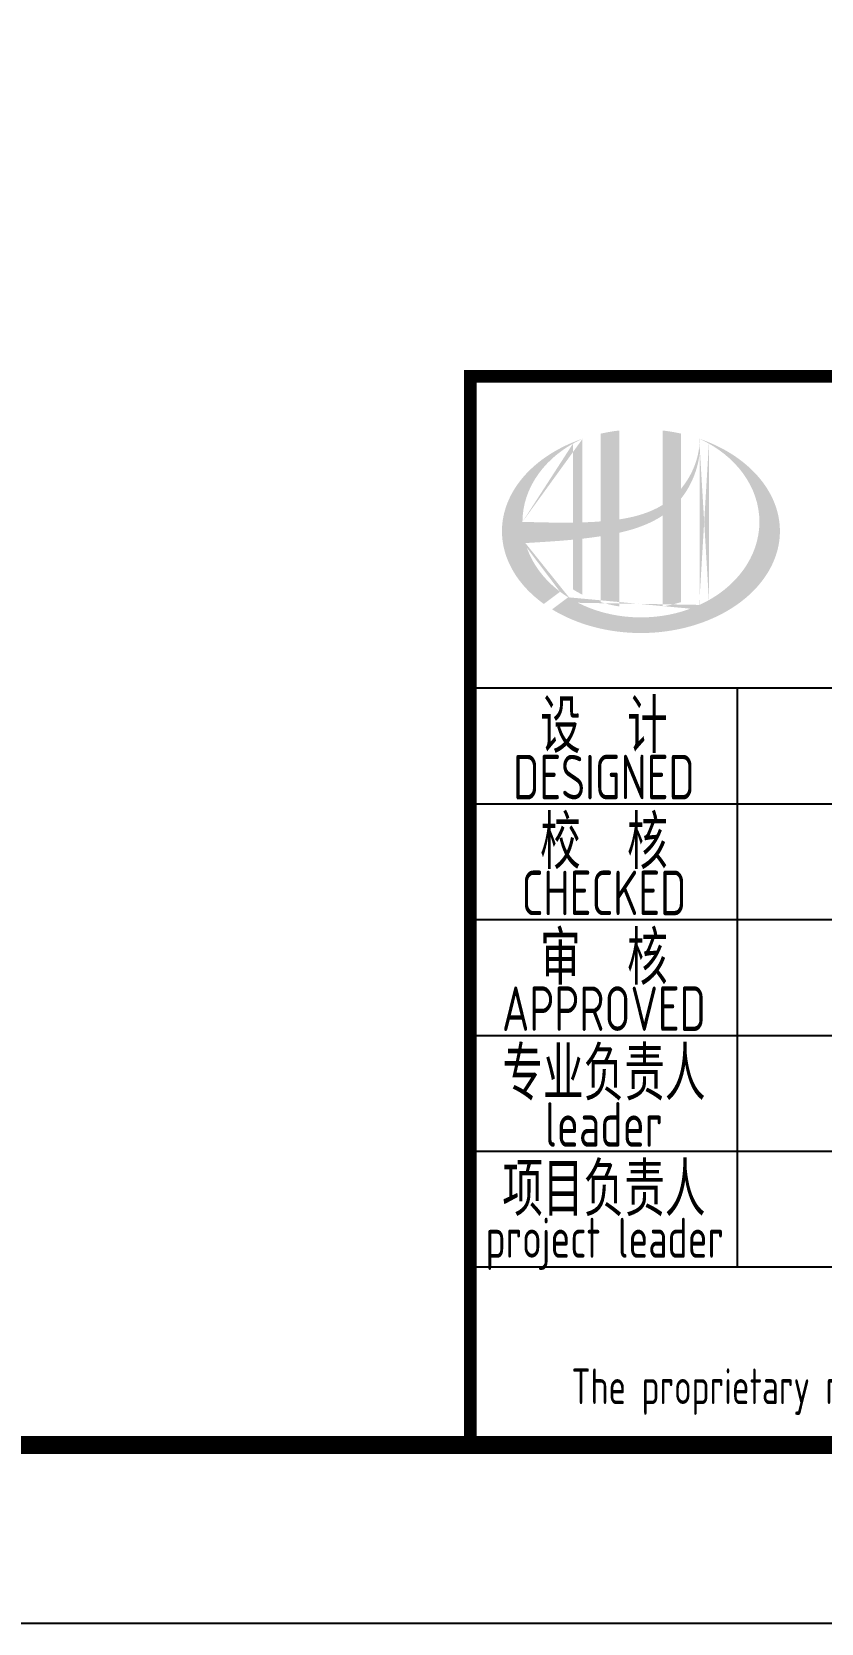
# Model space of a CAD drawing. Extents: x 5279878 to 5976284, y -275259 to -27697.
# Drawn here: x 5532752 to 5537182, y -170032 to -161098 of the extents above; entities that cross this region are included whole.
import ezdxf
from ezdxf.enums import TextEntityAlignment as Align

# ---------------------------------------------------------------- set-up
doc = ezdxf.new("R2010")
doc.units = 0
doc.header["$LTSCALE"] = 1000
doc.header["$MEASUREMENT"] = 0
doc.layers.get('0').update_dxf_attribs({"linetype": 'CONTINUOUS'})
doc.layers.add('TUKUANG', color=4, linetype='CONTINUOUS')
doc.styles.add('AHD', font='sceie.shx', dxfattribs={"width": 0.7, "bigfont": 'sceic.shx'})

msp = doc.modelspace()

# ---------------------------------------------------------------- hatches: boundary and pattern name
h = msp.add_hatch(color=256)
edge = h.paths.add_edge_path()
edge.add_spline(control_points=[(5536049.2, -163910.4), (5536055.3, -163909), (5536061.4, -163907.6), (5536110.5, -163895.7), (5536153.1, -163882.7), (5536228.1, -163851.6), (5536261, -163834.6), (5536291.9, -163814)], knot_values=[61.629012, 61.629012, 61.629012, 61.629012, 63.330431, 63.330431, 75.353634, 75.353634, 85.398649, 85.398649, 85.398649, 85.398649], degree=3, periodic=0)
edge.add_line((5536291.9, -163814), (5536291.9, -164324.3))
edge.add_spline(control_points=[(5536291.9, -164324.3), (5536309, -164321.5), (5536326, -164318.2), (5536360.8, -164310.1), (5536378.5, -164305.3), (5536395.9, -164299.8)], knot_values=[4.908456, 4.908456, 4.908456, 4.908456, 4.992821, 4.992821, 5.083034, 5.083034, 5.083034, 5.083034], degree=3, periodic=0)
edge.add_line((5536395.9, -164299.8), (5536395.9, -163718.4))
edge.add_spline(control_points=[(5536395.9, -163718.4), (5536404.5, -163707.5), (5536412.7, -163696.1), (5536438.8, -163656.5), (5536454.4, -163626.5), (5536483.7, -163553.7), (5536494.9, -163509.9), (5536499.6, -163464.6), (5536499.7, -163463.3), (5536499.9, -163462.1)], knot_values=[97.991744, 97.991744, 97.991744, 97.991744, 101.64219, 101.64219, 110.337975, 110.337975, 121.934322, 121.934322, 122.270691, 122.270691, 122.270691, 122.270691], degree=3, periodic=0)
edge.add_line((5536499.9, -163462.1), (5536499.9, -163391.6))
edge.add_spline(control_points=[(5536499.9, -163391.6), (5536499.8, -163399.3), (5536499.4, -163407), (5536498.8, -163414.7)], knot_values=[126.194075, 126.194075, 126.194075, 126.194075, 128.396762, 128.396762, 128.396762, 128.396762], degree=3, periodic=0)
edge.add_spline(control_points=[(5536498.8, -163414.7), (5536498.4, -163420.9), (5536497.8, -163427.1), (5536497, -163433.3)], knot_values=[124.417049, 124.417049, 124.417049, 124.417049, 126.194075, 126.194075, 126.194075, 126.194075], degree=3, periodic=0)
edge.add_spline(control_points=[(5536497, -163433.3), (5536495.8, -163442.4), (5536494.4, -163451.5), (5536492.6, -163460.6)], knot_values=[121.80529, 121.80529, 121.80529, 121.80529, 124.417049, 124.417049, 124.417049, 124.417049], degree=3, periodic=0)
edge.add_spline(control_points=[(5536492.6, -163460.6), (5536490.2, -163472.8), (5536487.2, -163484.9), (5536483.8, -163496.9)], knot_values=[118.31574, 118.31574, 118.31574, 118.31574, 121.80529, 121.80529, 121.80529, 121.80529], degree=3, periodic=0)
edge.add_spline(control_points=[(5536483.8, -163496.9), (5536480.3, -163509), (5536476.2, -163521.1), (5536471.7, -163532.9)], knot_values=[114.795988, 114.795988, 114.795988, 114.795988, 118.31574, 118.31574, 118.31574, 118.31574], degree=3, periodic=0)
edge.add_spline(control_points=[(5536471.7, -163532.9), (5536467.2, -163544.6), (5536462.2, -163556.1), (5536456.8, -163567.5)], knot_values=[111.329641, 111.329641, 111.329641, 111.329641, 114.795988, 114.795988, 114.795988, 114.795988], degree=3, periodic=0)
edge.add_spline(control_points=[(5536456.8, -163567.5), (5536451.2, -163579), (5536445.2, -163590.4), (5536438.8, -163601.5)], knot_values=[107.79529, 107.79529, 107.79529, 107.79529, 111.329641, 111.329641, 111.329641, 111.329641], degree=3, periodic=0)
edge.add_spline(control_points=[(5536438.8, -163601.5), (5536432.5, -163612.3), (5536425.7, -163622.8), (5536418.6, -163633.1)], knot_values=[104.343579, 104.343579, 104.343579, 104.343579, 107.79529, 107.79529, 107.79529, 107.79529], degree=3, periodic=0)
edge.add_spline(control_points=[(5536418.6, -163633.1), (5536411.4, -163643.5), (5536403.8, -163653.5), (5536395.9, -163663.2)], knot_values=[100.8507, 100.8507, 100.8507, 100.8507, 104.343579, 104.343579, 104.343579, 104.343579], degree=3, periodic=0)
edge.add_line((5536395.9, -163663.2), (5536395.9, -163354))
edge.add_spline(control_points=[(5536395.9, -163354), (5536361.8, -163346.4), (5536327, -163340.5), (5536291.9, -163336.4)], knot_values=[4.423999, 4.423999, 4.423999, 4.423999, 4.558741, 4.558741, 4.558741, 4.558741], degree=3, periodic=0)
edge.add_line((5536291.9, -163336.4), (5536291.9, -163754.6))
edge.add_spline(control_points=[(5536291.9, -163754.6), (5536219.9, -163799.1), (5536135.7, -163822.3), (5536049.2, -163835.4)], knot_values=[63.246215, 63.246215, 63.246215, 63.246215, 87.689124, 87.689124, 87.689124, 87.689124], degree=3, periodic=0)
edge.add_line((5536049.2, -163835.4), (5536049.2, -163336.4))
edge.add_spline(control_points=[(5536049.2, -163336.4), (5536014, -163340.5), (5535979.2, -163346.4), (5535945.2, -163354)], knot_values=[4.866038, 4.866038, 4.866038, 4.866038, 5.000777, 5.000777, 5.000777, 5.000777], degree=3, periodic=0)
edge.add_line((5535945.2, -163354), (5535945.2, -163846.8))
edge.add_spline(control_points=[(5535945.2, -163846.8), (5535943.5, -163846.9), (5535908.6, -163849.6), (5535873.9, -163851.3), (5535841.2, -163852.3)], knot_values=[43.657356, 43.657356, 43.657356, 43.657356, 44.134253, 53.497092, 53.497092, 53.497092, 53.497092], degree=3, periodic=0)
edge.add_line((5535841.2, -163852.3), (5535841.2, -163383.2))
edge.add_spline(control_points=[(5535841.2, -163383.2), (5535824.1, -163389.1), (5535807.4, -163395.4), (5535791, -163402.1)], knot_values=[5.14157, 5.14157, 5.14157, 5.14157, 5.212921, 5.212921, 5.212921, 5.212921], degree=3, periodic=0)
edge.add_spline(control_points=[(5535791, -163402.1), (5535784.1, -163404.9), (5535777.2, -163407.8), (5535745, -163422), (5535720.5, -163434.3), (5535697, -163447.5)], knot_values=[5.212921, 5.212921, 5.212921, 5.212921, 5.24296, 5.24296, 5.355623, 5.355623, 5.355623, 5.355623], degree=3, periodic=0)
edge.add_spline(control_points=[(5535697, -163447.5), (5535682.1, -163455.8), (5535667.7, -163464.6), (5535653.7, -163473.7)], knot_values=[5.355623, 5.355623, 5.355623, 5.355623, 5.426974, 5.426974, 5.426974, 5.426974], degree=3, periodic=0)
edge.add_spline(control_points=[(5535653.7, -163473.7), (5535646.3, -163478.5), (5535639, -163483.4), (5535625.5, -163492.9), (5535619.2, -163497.4), (5535613.1, -163502)], knot_values=[5.426974, 5.426974, 5.426974, 5.426974, 5.464765, 5.464765, 5.498325, 5.498325, 5.498325, 5.498325], degree=3, periodic=0)
edge.add_spline(control_points=[(5535613.1, -163502), (5535587, -163521.6), (5535563, -163542.5), (5535541.1, -163564.4)], knot_values=[5.498325, 5.498325, 5.498325, 5.498325, 5.641027, 5.641027, 5.641027, 5.641027], degree=3, periodic=0)
edge.add_spline(control_points=[(5535541.1, -163564.4), (5535534.1, -163571.4), (5535527.3, -163578.5), (5535506.9, -163601.1), (5535494, -163617), (5535482.2, -163633.2)], knot_values=[5.641027, 5.641027, 5.641027, 5.641027, 5.686569, 5.686569, 5.783729, 5.783729, 5.783729, 5.783729], degree=3, periodic=0)
edge.add_spline(control_points=[(5535482.2, -163633.2), (5535467.1, -163653.9), (5535453.8, -163675.3), (5535440.7, -163700.3), (5535439.1, -163703.5), (5535437.5, -163706.6)], knot_values=[5.783729, 5.783729, 5.783729, 5.783729, 5.908374, 5.908374, 5.92643, 5.92643, 5.92643, 5.92643], degree=3, periodic=0)
edge.add_spline(control_points=[(5535437.5, -163706.6), (5535425, -163731.8), (5535415, -163757.4), (5535407.5, -163783.4)], knot_values=[5.92643, 5.92643, 5.92643, 5.92643, 6.069132, 6.069132, 6.069132, 6.069132], degree=3, periodic=0)
edge.add_spline(control_points=[(5535407.5, -163783.4), (5535404.2, -163794.5), (5535401.5, -163805.6), (5535396.1, -163831.8), (5535393.8, -163846.8), (5535392.4, -163861.9)], knot_values=[6.069132, 6.069132, 6.069132, 6.069132, 6.130179, 6.130179, 6.211834, 6.211834, 6.211834, 6.211834], degree=3, periodic=0)
edge.add_spline(control_points=[(5535392.4, -163861.9), (5535391.1, -163875), (5535390.5, -163888.2), (5535390.5, -163901.4)], knot_values=[6.211834, 6.211834, 6.211834, 6.211834, 6.283185, 6.283185, 6.283185, 6.283185], degree=3, periodic=0)
edge.add_spline(control_points=[(5535390.5, -163901.4), (5535390.5, -163910.8), (5535390.8, -163920.1), (5535391.5, -163929.4)], knot_values=[6.283185, 6.283185, 6.283185, 6.283185, 6.333655, 6.333655, 6.333655, 6.333655], degree=3, periodic=0)
edge.add_spline(control_points=[(5535391.5, -163929.4), (5535392.7, -163948.1), (5535395.2, -163966.7), (5535399, -163985.2)], knot_values=[6.333655, 6.333655, 6.333655, 6.333655, 6.434594, 6.434594, 6.434594, 6.434594], degree=3, periodic=0)
edge.add_spline(control_points=[(5535399, -163985.2), (5535399.2, -163986.4), (5535399.5, -163987.6), (5535403.4, -164006.1), (5535408.2, -164023.3), (5535414, -164040.3)], knot_values=[6.434594, 6.434594, 6.434594, 6.434594, 6.441278, 6.441278, 6.535532, 6.535532, 6.535532, 6.535532], degree=3, periodic=0)
edge.add_spline(control_points=[(5535414, -164040.3), (5535420.3, -164058.6), (5535427.8, -164076.6), (5535436.6, -164094.4)], knot_values=[6.535532, 6.535532, 6.535532, 6.535532, 6.636471, 6.636471, 6.636471, 6.636471], degree=3, periodic=0)
edge.add_spline(control_points=[(5535436.6, -164094.4), (5535438.8, -164098.9), (5535441.1, -164103.3), (5535450.4, -164121), (5535458.1, -164134), (5535466.5, -164146.8)], knot_values=[6.636471, 6.636471, 6.636471, 6.636471, 6.661894, 6.661894, 6.73741, 6.73741, 6.73741, 6.73741], degree=3, periodic=0)
edge.add_spline(control_points=[(5535466.5, -164146.8), (5535477.6, -164164), (5535490, -164180.8), (5535503.5, -164197.2)], knot_values=[6.73741, 6.73741, 6.73741, 6.73741, 6.838349, 6.838349, 6.838349, 6.838349], degree=3, periodic=0)
edge.add_spline(control_points=[(5535503.5, -164197.2), (5535509.5, -164204.3), (5535515.6, -164211.4), (5535530.1, -164227.4), (5535538.7, -164236.2), (5535547.6, -164244.8)], knot_values=[6.838349, 6.838349, 6.838349, 6.838349, 6.88251, 6.88251, 6.939288, 6.939288, 6.939288, 6.939288], degree=3, periodic=0)
edge.add_spline(control_points=[(5535547.6, -164244.8), (5535563.3, -164260.2), (5535580.2, -164275), (5535598.1, -164289.2)], knot_values=[6.939288, 6.939288, 6.939288, 6.939288, 7.040227, 7.040227, 7.040227, 7.040227], degree=3, periodic=0)
edge.add_spline(control_points=[(5535598.1, -164289.2), (5535607, -164296.3), (5535616.2, -164303.3), (5535625.7, -164310.1)], knot_values=[7.040227, 7.040227, 7.040227, 7.040227, 7.090696, 7.090696, 7.090696, 7.090696], degree=3, periodic=0)
edge.add_line((5535625.7, -164310.1), (5535716.8, -164241.7))
edge.add_ellipse((5536170.5, -163849.4), major_axis=(665, 0), ratio=0.806676, start_angle=192.81901, end_angle=226.98533, ccw=False)
edge.add_spline(control_points=[(5535522.1, -163968.5), (5535546.1, -163967), (5535570.2, -163965.5), (5535658.9, -163960), (5535723.7, -163955.7), (5535789.2, -163949.4)], knot_values=[11.398263, 11.398263, 11.398263, 11.398263, 18.40729, 18.40729, 37.18094, 37.18094, 37.18094, 37.18094], degree=3, periodic=0)
edge.add_line((5535789.2, -163949.4), (5535789.2, -164228.4))
edge.add_spline(control_points=[(5535789.2, -164228.4), (5535792.7, -164230.7), (5535796.3, -164232.9), (5535813.3, -164243.1), (5535827, -164250.6), (5535841.2, -164257.8)], knot_values=[4.049945, 4.049945, 4.049945, 4.049945, 4.072021, 4.072021, 4.153257, 4.153257, 4.153257, 4.153257], degree=3, periodic=0)
edge.add_line((5535841.2, -164257.8), (5535841.2, -163943.9))
edge.add_spline(control_points=[(5535841.2, -163943.9), (5535873.4, -163940.2), (5535905.7, -163936), (5535940.6, -163930.6), (5535942.9, -163930.3), (5535945.2, -163929.9)], knot_values=[42.135009, 42.135009, 42.135009, 42.135009, 51.307228, 51.307228, 51.948574, 51.948574, 51.948574, 51.948574], degree=3, periodic=0)
edge.add_line((5535945.2, -163929.9), (5535945.2, -164299.8))
edge.add_spline(control_points=[(5535945.2, -164299.8), (5535978.8, -164310.4), (5536013.7, -164318.6), (5536049.2, -164324.3)], knot_values=[4.34174, 4.34174, 4.34174, 4.34174, 4.516316, 4.516316, 4.516316, 4.516316], degree=3, periodic=0)
edge.add_line((5536049.2, -164324.3), (5536049.2, -163910.4))
edge = h.paths.add_edge_path(flags=16)
edge.add_ellipse((5536170.5, -163849.4), major_axis=(665, 0), ratio=0.806676, start_angle=124.98746, end_angle=179.99898, ccw=False)
edge.add_line((5535789.2, -163409.9), (5535789.2, -163853.5))
edge.add_spline(control_points=[(5535789.2, -163853.5), (5535693.8, -163854.8), (5535599.9, -163851.8), (5535505.5, -163849.4)], knot_values=[11.27373, 11.27373, 11.27373, 11.27373, 38.687513, 38.687513, 38.687513, 38.687513], degree=3, periodic=0)
edge = h.paths.add_edge_path()
edge.add_spline(control_points=[(5535671.7, -164340.6), (5535702.7, -164359.6), (5535735.9, -164376.8), (5535820.5, -164414.1), (5535873.8, -164431.9), (5535984.5, -164458.5), (5536042, -164467.2), (5536158.1, -164475), (5536216.8, -164474), (5536332.3, -164462.6), (5536389.2, -164452), (5536498.2, -164422), (5536550.4, -164402.4), (5536647.3, -164355.6), (5536692.1, -164328.2), (5536772, -164267.3), (5536807.2, -164233.7), (5536866.5, -164162.2), (5536890.6, -164124.3), (5536927, -164046.2), (5536939.3, -164006), (5536951.9, -163924.8), (5536952.1, -163883.8), (5536940.7, -163802.3), (5536928.9, -163761.8), (5536893.3, -163683.1), (5536869.5, -163644.9), (5536810.7, -163572.7), (5536775.6, -163538.8), (5536695.8, -163477.1), (5536651.1, -163449.4), (5536569.9, -163409.7), (5536535.5, -163395.4), (5536499.9, -163383.2)], knot_values=[0.886421, 0.886421, 0.886421, 0.886421, 1.040557, 1.040557, 1.261172, 1.261172, 1.481788, 1.481788, 1.702404, 1.702404, 1.92302, 1.92302, 2.143636, 2.143636, 2.364252, 2.364252, 2.584868, 2.584868, 2.805484, 2.805484, 3.026099, 3.026099, 3.246715, 3.246715, 3.46852, 3.46852, 3.690325, 3.690325, 3.91213, 3.91213, 4.133935, 4.133935, 4.283209, 4.283209, 4.283209, 4.283209], degree=3, periodic=0)
edge.add_line((5536499.9, -163383.2), (5536499.9, -163383.3))
edge.add_spline(control_points=[(5536499.9, -163383.4), (5536499.9, -163386.1), (5536499.9, -163388.9), (5536499.9, -163391.6)], knot_values=[128.396762, 128.396762, 128.396762, 128.396762, 129.192193, 129.192193, 129.192193, 129.192193], degree=3, periodic=0)
edge.add_line((5536499.9, -163391.6), (5536499.9, -164315.5))
edge.add_ellipse((5536170.5, -163849.4), major_axis=(665, 0), ratio=0.806676, start_angle=232.10542, end_angle=299.68334, ccw=False)
edge.add_line((5535762, -164272.8), (5535671.7, -164340.6))
edge = h.paths.add_edge_path(flags=16)
edge.add_ellipse((5536170.5, -163849.4), major_axis=(665, 0), ratio=0.806676, start_angle=304.98746, end_angle=415.01211, ccw=False)
edge.add_line((5536551.9, -164288.9), (5536551.9, -163409.9))
h = msp.add_hatch(color=256)
edge = h.paths.add_edge_path()
edge.add_spline(control_points=[(5536049.2, -163910.4), (5536055.3, -163909), (5536061.4, -163907.6), (5536110.5, -163895.7), (5536153.1, -163882.7), (5536228.1, -163851.6), (5536261, -163834.6), (5536291.9, -163814)], knot_values=[61.629012, 61.629012, 61.629012, 61.629012, 63.330431, 63.330431, 75.353634, 75.353634, 85.398649, 85.398649, 85.398649, 85.398649], degree=3, periodic=0)
edge.add_line((5536291.9, -163814), (5536291.9, -164324.3))
edge.add_spline(control_points=[(5536291.9, -164324.3), (5536309, -164321.5), (5536326, -164318.2), (5536360.8, -164310.1), (5536378.5, -164305.3), (5536395.9, -164299.8)], knot_values=[4.908456, 4.908456, 4.908456, 4.908456, 4.992821, 4.992821, 5.083034, 5.083034, 5.083034, 5.083034], degree=3, periodic=0)
edge.add_line((5536395.9, -164299.8), (5536395.9, -163718.4))
edge.add_spline(control_points=[(5536395.9, -163718.4), (5536404.5, -163707.5), (5536412.7, -163696.1), (5536438.8, -163656.5), (5536454.4, -163626.5), (5536483.7, -163553.7), (5536494.9, -163509.9), (5536499.6, -163464.6), (5536499.7, -163463.3), (5536499.9, -163462.1)], knot_values=[97.991744, 97.991744, 97.991744, 97.991744, 101.64219, 101.64219, 110.337975, 110.337975, 121.934322, 121.934322, 122.270691, 122.270691, 122.270691, 122.270691], degree=3, periodic=0)
edge.add_line((5536499.9, -163462.1), (5536499.9, -163391.6))
edge.add_spline(control_points=[(5536499.9, -163391.6), (5536499.8, -163399.3), (5536499.4, -163407), (5536498.8, -163414.7)], knot_values=[126.194075, 126.194075, 126.194075, 126.194075, 128.396762, 128.396762, 128.396762, 128.396762], degree=3, periodic=0)
edge.add_spline(control_points=[(5536498.8, -163414.7), (5536498.4, -163420.9), (5536497.8, -163427.1), (5536497, -163433.3)], knot_values=[124.417049, 124.417049, 124.417049, 124.417049, 126.194075, 126.194075, 126.194075, 126.194075], degree=3, periodic=0)
edge.add_spline(control_points=[(5536497, -163433.3), (5536495.8, -163442.4), (5536494.4, -163451.5), (5536492.6, -163460.6)], knot_values=[121.80529, 121.80529, 121.80529, 121.80529, 124.417049, 124.417049, 124.417049, 124.417049], degree=3, periodic=0)
edge.add_spline(control_points=[(5536492.6, -163460.6), (5536490.2, -163472.8), (5536487.2, -163484.9), (5536483.8, -163496.9)], knot_values=[118.31574, 118.31574, 118.31574, 118.31574, 121.80529, 121.80529, 121.80529, 121.80529], degree=3, periodic=0)
edge.add_spline(control_points=[(5536483.8, -163496.9), (5536480.3, -163509), (5536476.2, -163521.1), (5536471.7, -163532.9)], knot_values=[114.795988, 114.795988, 114.795988, 114.795988, 118.31574, 118.31574, 118.31574, 118.31574], degree=3, periodic=0)
edge.add_spline(control_points=[(5536471.7, -163532.9), (5536467.2, -163544.6), (5536462.2, -163556.1), (5536456.8, -163567.5)], knot_values=[111.329641, 111.329641, 111.329641, 111.329641, 114.795988, 114.795988, 114.795988, 114.795988], degree=3, periodic=0)
edge.add_spline(control_points=[(5536456.8, -163567.5), (5536451.2, -163579), (5536445.2, -163590.4), (5536438.8, -163601.5)], knot_values=[107.79529, 107.79529, 107.79529, 107.79529, 111.329641, 111.329641, 111.329641, 111.329641], degree=3, periodic=0)
edge.add_spline(control_points=[(5536438.8, -163601.5), (5536432.5, -163612.3), (5536425.7, -163622.8), (5536418.6, -163633.1)], knot_values=[104.343579, 104.343579, 104.343579, 104.343579, 107.79529, 107.79529, 107.79529, 107.79529], degree=3, periodic=0)
edge.add_spline(control_points=[(5536418.6, -163633.1), (5536411.4, -163643.5), (5536403.8, -163653.5), (5536395.9, -163663.2)], knot_values=[100.8507, 100.8507, 100.8507, 100.8507, 104.343579, 104.343579, 104.343579, 104.343579], degree=3, periodic=0)
edge.add_line((5536395.9, -163663.2), (5536395.9, -163354))
edge.add_spline(control_points=[(5536395.9, -163354), (5536361.8, -163346.4), (5536327, -163340.5), (5536291.9, -163336.4)], knot_values=[4.423999, 4.423999, 4.423999, 4.423999, 4.558741, 4.558741, 4.558741, 4.558741], degree=3, periodic=0)
edge.add_line((5536291.9, -163336.4), (5536291.9, -163754.6))
edge.add_spline(control_points=[(5536291.9, -163754.6), (5536219.9, -163799.1), (5536135.7, -163822.3), (5536049.2, -163835.4)], knot_values=[63.246215, 63.246215, 63.246215, 63.246215, 87.689124, 87.689124, 87.689124, 87.689124], degree=3, periodic=0)
edge.add_line((5536049.2, -163835.4), (5536049.2, -163336.4))
edge.add_spline(control_points=[(5536049.2, -163336.4), (5536014, -163340.5), (5535979.2, -163346.4), (5535945.2, -163354)], knot_values=[4.866038, 4.866038, 4.866038, 4.866038, 5.000777, 5.000777, 5.000777, 5.000777], degree=3, periodic=0)
edge.add_line((5535945.2, -163354), (5535945.2, -163846.8))
edge.add_spline(control_points=[(5535945.2, -163846.8), (5535943.5, -163846.9), (5535908.6, -163849.6), (5535873.9, -163851.3), (5535841.2, -163852.3)], knot_values=[43.657356, 43.657356, 43.657356, 43.657356, 44.134253, 53.497092, 53.497092, 53.497092, 53.497092], degree=3, periodic=0)
edge.add_line((5535841.2, -163852.3), (5535841.2, -163383.2))
edge.add_spline(control_points=[(5535841.2, -163383.2), (5535824.1, -163389.1), (5535807.4, -163395.4), (5535791, -163402.1)], knot_values=[5.14157, 5.14157, 5.14157, 5.14157, 5.212921, 5.212921, 5.212921, 5.212921], degree=3, periodic=0)
edge.add_spline(control_points=[(5535791, -163402.1), (5535784.1, -163404.9), (5535777.2, -163407.8), (5535745, -163422), (5535720.5, -163434.3), (5535697, -163447.5)], knot_values=[5.212921, 5.212921, 5.212921, 5.212921, 5.24296, 5.24296, 5.355623, 5.355623, 5.355623, 5.355623], degree=3, periodic=0)
edge.add_spline(control_points=[(5535697, -163447.5), (5535682.1, -163455.8), (5535667.7, -163464.6), (5535653.7, -163473.7)], knot_values=[5.355623, 5.355623, 5.355623, 5.355623, 5.426974, 5.426974, 5.426974, 5.426974], degree=3, periodic=0)
edge.add_spline(control_points=[(5535653.7, -163473.7), (5535646.3, -163478.5), (5535639, -163483.4), (5535625.5, -163492.9), (5535619.2, -163497.4), (5535613.1, -163502)], knot_values=[5.426974, 5.426974, 5.426974, 5.426974, 5.464765, 5.464765, 5.498325, 5.498325, 5.498325, 5.498325], degree=3, periodic=0)
edge.add_spline(control_points=[(5535613.1, -163502), (5535587, -163521.6), (5535563, -163542.5), (5535541.1, -163564.4)], knot_values=[5.498325, 5.498325, 5.498325, 5.498325, 5.641027, 5.641027, 5.641027, 5.641027], degree=3, periodic=0)
edge.add_spline(control_points=[(5535541.1, -163564.4), (5535534.1, -163571.4), (5535527.3, -163578.5), (5535506.9, -163601.1), (5535494, -163617), (5535482.2, -163633.2)], knot_values=[5.641027, 5.641027, 5.641027, 5.641027, 5.686569, 5.686569, 5.783729, 5.783729, 5.783729, 5.783729], degree=3, periodic=0)
edge.add_spline(control_points=[(5535482.2, -163633.2), (5535467.1, -163653.9), (5535453.8, -163675.3), (5535440.7, -163700.3), (5535439.1, -163703.5), (5535437.5, -163706.6)], knot_values=[5.783729, 5.783729, 5.783729, 5.783729, 5.908374, 5.908374, 5.92643, 5.92643, 5.92643, 5.92643], degree=3, periodic=0)
edge.add_spline(control_points=[(5535437.5, -163706.6), (5535425, -163731.8), (5535415, -163757.4), (5535407.5, -163783.4)], knot_values=[5.92643, 5.92643, 5.92643, 5.92643, 6.069132, 6.069132, 6.069132, 6.069132], degree=3, periodic=0)
edge.add_spline(control_points=[(5535407.5, -163783.4), (5535404.2, -163794.5), (5535401.5, -163805.6), (5535396.1, -163831.8), (5535393.8, -163846.8), (5535392.4, -163861.9)], knot_values=[6.069132, 6.069132, 6.069132, 6.069132, 6.130179, 6.130179, 6.211834, 6.211834, 6.211834, 6.211834], degree=3, periodic=0)
edge.add_spline(control_points=[(5535392.4, -163861.9), (5535391.1, -163875), (5535390.5, -163888.2), (5535390.5, -163901.4)], knot_values=[6.211834, 6.211834, 6.211834, 6.211834, 6.283185, 6.283185, 6.283185, 6.283185], degree=3, periodic=0)
edge.add_spline(control_points=[(5535390.5, -163901.4), (5535390.5, -163910.8), (5535390.8, -163920.1), (5535391.5, -163929.4)], knot_values=[6.283185, 6.283185, 6.283185, 6.283185, 6.333655, 6.333655, 6.333655, 6.333655], degree=3, periodic=0)
edge.add_spline(control_points=[(5535391.5, -163929.4), (5535392.7, -163948.1), (5535395.2, -163966.7), (5535399, -163985.2)], knot_values=[6.333655, 6.333655, 6.333655, 6.333655, 6.434594, 6.434594, 6.434594, 6.434594], degree=3, periodic=0)
edge.add_spline(control_points=[(5535399, -163985.2), (5535399.2, -163986.4), (5535399.5, -163987.6), (5535403.4, -164006.1), (5535408.2, -164023.3), (5535414, -164040.3)], knot_values=[6.434594, 6.434594, 6.434594, 6.434594, 6.441278, 6.441278, 6.535532, 6.535532, 6.535532, 6.535532], degree=3, periodic=0)
edge.add_spline(control_points=[(5535414, -164040.3), (5535420.3, -164058.6), (5535427.8, -164076.6), (5535436.6, -164094.4)], knot_values=[6.535532, 6.535532, 6.535532, 6.535532, 6.636471, 6.636471, 6.636471, 6.636471], degree=3, periodic=0)
edge.add_spline(control_points=[(5535436.6, -164094.4), (5535438.8, -164098.9), (5535441.1, -164103.3), (5535450.4, -164121), (5535458.1, -164134), (5535466.5, -164146.8)], knot_values=[6.636471, 6.636471, 6.636471, 6.636471, 6.661894, 6.661894, 6.73741, 6.73741, 6.73741, 6.73741], degree=3, periodic=0)
edge.add_spline(control_points=[(5535466.5, -164146.8), (5535477.6, -164164), (5535490, -164180.8), (5535503.5, -164197.2)], knot_values=[6.73741, 6.73741, 6.73741, 6.73741, 6.838349, 6.838349, 6.838349, 6.838349], degree=3, periodic=0)
edge.add_spline(control_points=[(5535503.5, -164197.2), (5535509.5, -164204.3), (5535515.6, -164211.4), (5535530.1, -164227.4), (5535538.7, -164236.2), (5535547.6, -164244.8)], knot_values=[6.838349, 6.838349, 6.838349, 6.838349, 6.88251, 6.88251, 6.939288, 6.939288, 6.939288, 6.939288], degree=3, periodic=0)
edge.add_spline(control_points=[(5535547.6, -164244.8), (5535563.3, -164260.2), (5535580.2, -164275), (5535598.1, -164289.2)], knot_values=[6.939288, 6.939288, 6.939288, 6.939288, 7.040227, 7.040227, 7.040227, 7.040227], degree=3, periodic=0)
edge.add_spline(control_points=[(5535598.1, -164289.2), (5535607, -164296.3), (5535616.2, -164303.3), (5535625.7, -164310.1)], knot_values=[7.040227, 7.040227, 7.040227, 7.040227, 7.090696, 7.090696, 7.090696, 7.090696], degree=3, periodic=0)
edge.add_line((5535625.7, -164310.1), (5535716.8, -164241.7))
edge.add_ellipse((5536170.5, -163849.4), major_axis=(665, 0), ratio=0.806676, start_angle=192.81901, end_angle=226.98533, ccw=False)
edge.add_spline(control_points=[(5535522.1, -163968.5), (5535546.1, -163967), (5535570.2, -163965.5), (5535658.9, -163960), (5535723.7, -163955.7), (5535789.2, -163949.4)], knot_values=[11.398263, 11.398263, 11.398263, 11.398263, 18.40729, 18.40729, 37.18094, 37.18094, 37.18094, 37.18094], degree=3, periodic=0)
edge.add_line((5535789.2, -163949.4), (5535789.2, -164228.4))
edge.add_spline(control_points=[(5535789.2, -164228.4), (5535792.7, -164230.7), (5535796.3, -164232.9), (5535813.3, -164243.1), (5535827, -164250.6), (5535841.2, -164257.8)], knot_values=[4.049945, 4.049945, 4.049945, 4.049945, 4.072021, 4.072021, 4.153257, 4.153257, 4.153257, 4.153257], degree=3, periodic=0)
edge.add_line((5535841.2, -164257.8), (5535841.2, -163943.9))
edge.add_spline(control_points=[(5535841.2, -163943.9), (5535873.4, -163940.2), (5535905.7, -163936), (5535940.6, -163930.6), (5535942.9, -163930.3), (5535945.2, -163929.9)], knot_values=[42.135009, 42.135009, 42.135009, 42.135009, 51.307228, 51.307228, 51.948574, 51.948574, 51.948574, 51.948574], degree=3, periodic=0)
edge.add_line((5535945.2, -163929.9), (5535945.2, -164299.8))
edge.add_spline(control_points=[(5535945.2, -164299.8), (5535978.8, -164310.4), (5536013.7, -164318.6), (5536049.2, -164324.3)], knot_values=[4.34174, 4.34174, 4.34174, 4.34174, 4.516316, 4.516316, 4.516316, 4.516316], degree=3, periodic=0)
edge.add_line((5536049.2, -164324.3), (5536049.2, -163910.4))
edge = h.paths.add_edge_path(flags=16)
edge.add_ellipse((5536170.5, -163849.4), major_axis=(665, 0), ratio=0.806676, start_angle=124.98746, end_angle=179.99898, ccw=False)
edge.add_line((5535789.2, -163409.9), (5535789.2, -163853.5))
edge.add_spline(control_points=[(5535789.2, -163853.5), (5535693.8, -163854.8), (5535599.9, -163851.8), (5535505.5, -163849.4)], knot_values=[11.27373, 11.27373, 11.27373, 11.27373, 38.687513, 38.687513, 38.687513, 38.687513], degree=3, periodic=0)
edge = h.paths.add_edge_path()
edge.add_spline(control_points=[(5535671.7, -164340.6), (5535702.7, -164359.6), (5535735.9, -164376.8), (5535820.5, -164414.1), (5535873.8, -164431.9), (5535984.5, -164458.5), (5536042, -164467.2), (5536158.1, -164475), (5536216.8, -164474), (5536332.3, -164462.6), (5536389.2, -164452), (5536498.2, -164422), (5536550.4, -164402.4), (5536647.3, -164355.6), (5536692.1, -164328.2), (5536772, -164267.3), (5536807.2, -164233.7), (5536866.5, -164162.2), (5536890.6, -164124.3), (5536927, -164046.2), (5536939.3, -164006), (5536951.9, -163924.8), (5536952.1, -163883.8), (5536940.7, -163802.3), (5536928.9, -163761.8), (5536893.3, -163683.1), (5536869.5, -163644.9), (5536810.7, -163572.7), (5536775.6, -163538.8), (5536695.8, -163477.1), (5536651.1, -163449.4), (5536569.9, -163409.7), (5536535.5, -163395.4), (5536499.9, -163383.2)], knot_values=[0.886421, 0.886421, 0.886421, 0.886421, 1.040557, 1.040557, 1.261172, 1.261172, 1.481788, 1.481788, 1.702404, 1.702404, 1.92302, 1.92302, 2.143636, 2.143636, 2.364252, 2.364252, 2.584868, 2.584868, 2.805484, 2.805484, 3.026099, 3.026099, 3.246715, 3.246715, 3.46852, 3.46852, 3.690325, 3.690325, 3.91213, 3.91213, 4.133935, 4.133935, 4.283209, 4.283209, 4.283209, 4.283209], degree=3, periodic=0)
edge.add_line((5536499.9, -163383.2), (5536499.9, -163383.3))
edge.add_spline(control_points=[(5536499.9, -163383.4), (5536499.9, -163386.1), (5536499.9, -163388.9), (5536499.9, -163391.6)], knot_values=[128.396762, 128.396762, 128.396762, 128.396762, 129.192193, 129.192193, 129.192193, 129.192193], degree=3, periodic=0)
edge.add_line((5536499.9, -163391.6), (5536499.9, -164315.5))
edge.add_ellipse((5536170.5, -163849.4), major_axis=(665, 0), ratio=0.806676, start_angle=232.10542, end_angle=299.68334, ccw=False)
edge.add_line((5535762, -164272.8), (5535671.7, -164340.6))
edge = h.paths.add_edge_path(flags=16)
edge.add_ellipse((5536170.5, -163849.4), major_axis=(665, 0), ratio=0.806676, start_angle=304.98746, end_angle=415.01211, ccw=False)
edge.add_line((5536551.9, -164288.9), (5536551.9, -163409.9))

# ---------------------------------------------------------------- linework, layer by layer
for p, q in [((5535212.7, -164782), (5553212.7, -164782)), ((5536712.7, -168032), (5536712.7, -164782)), ((5535212.7, -165432), (5540712.7, -165432)), ((5535212.7, -166082), (5540712.7, -166082)), ((5535212.7, -166732), (5540712.7, -166732)), ((5535212.7, -167382), (5553212.7, -167382)), ((5535212.7, -168032), (5553212.7, -168032)), ((5535212.7, -169032), (5553212.7, -169032))]:
    msp.add_line(p, q)
msp.add_lwpolyline([(5553212.7, -163032, 70, 70, 0), (5535212.7, -163032, 70, 70, 0), (5535212.7, -169032, 0, 0, 0)], format="xyseb")
at = {"const_width": 70}
msp.add_lwpolyline([(5535212.7, -163032), (5535212.7, -169032)], dxfattribs=at)
at = {"layer": 'TUKUANG'}
msp.add_lwpolyline([(5494812.7, -170032), (5554212.7, -170032), (5554212.7, -128032), (5494812.7, -128032)], close=True, dxfattribs=at)
at = {"layer": 'TUKUANG', "const_width": 100}
msp.add_lwpolyline([(5497312.7, -169032), (5553212.7, -169032), (5553212.7, -129032), (5497312.7, -129032)], close=True, dxfattribs=at)

# ---------------------------------------------------------------- texts
at = {"style": 'AHD', "width": 0.8}
for s, height, p in [('设  计', 300, (5535962.7, -164982)), ('设  计', 300, (5535962.7, -164982)), ('DESIGNED', 250, (5535962.7, -165282)), ('DESIGNED', 250, (5535962.7, -165282)), ('校  核', 300, (5535962.7, -165632)), ('校  核', 300, (5535962.7, -165632)), ('CHECKED', 250, (5535962.7, -165932)), ('CHECKED', 250, (5535962.7, -165932)), ('审  核', 300, (5535962.7, -166282)), ('审  核', 300, (5535962.7, -166282)), ('APPROVED', 250, (5535962.7, -166582)), ('APPROVED', 250, (5535962.7, -166582)), ('专业负责人', 300, (5535962.7, -166932)), ('leader', 250, (5535962.7, -167232)), ('项目负责人', 300, (5535962.7, -167582)), ('project leader', 225, (5535966.7, -167902)), ('The proprietary right of this document belongs to Anhui Huadong Chemical And Medical Engineering  Co.,Ltd.  and any replication or transfer to the 3rd. side is forbidden without its permission. ', 200, (5544212.7, -168732)), ('The proprietary right of this document belongs to Anhui Huadong Chemical And Medical Engineering  Co.,Ltd.  and any replication or transfer to the 3rd. side is forbidden without its permission. ', 200, (5544212.7, -168732))]:
    msp.add_text(s, height=height, dxfattribs=at).set_placement(p, align=Align.MIDDLE)

doc.saveas('drawing.dxf')
